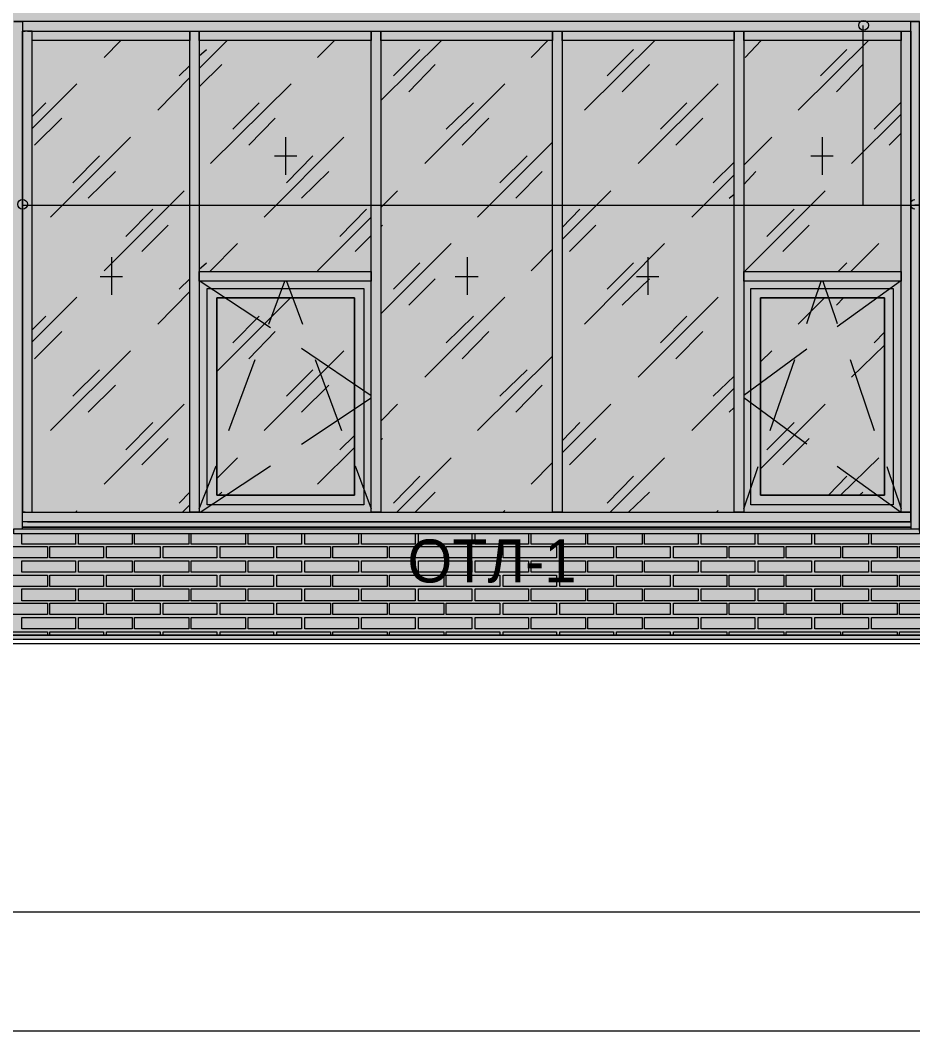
# Model space of a CAD drawing. Header units: millimetres. Extents: x -28928 to 100580, y -22867 to 36490.
# Drawn here: x 44019 to 48743, y 14249 to 19599 of the extents above; entities that cross this region are included whole.
import ezdxf

# ---------------------------------------------------------------- set-up
doc = ezdxf.new("R2010")
doc.units = ezdxf.units.MM
doc.layers.add('PDF _Геометрия', color=7, linetype='Continuous', true_color=0x8f8e8d)
doc.layers.add('PDF _Сплошная заливка', color=7, linetype='Continuous', true_color=0xffffff)
doc.layers.add('PDF _Текст', color=7, linetype='Continuous')

msp = doc.modelspace()

# ---------------------------------------------------------------- hatches: boundary and pattern name
at = {"layer": 'PDF _Сплошная заливка', "true_color": 0xdcd6cf, "transparency": 33554559}
msp.add_hatch(color=254, dxfattribs=at).paths.add_polyline_path([(19133.74774611586, 30089.12061882288), (19133.74774611586, 16343.3513880535), (52641.44005380855, 16343.3513880535), (52641.44005380855, 30089.12061882288)])

# ---------------------------------------------------------------- linework, layer by layer
at = {"layer": 'PDF _Геометрия', "color": 7, "lineweight": 9}
for points in [[(19133.74774611586, 16343.3513880535), (52641.44005380855, 16343.3513880535), (52641.44005380855, 30089.12061882288), (52641.44005380855, 16343.3513880535), (52662.5938999624, 16343.3513880535), (52662.5938999624, 30089.12061882288), (52662.5938999624, 16343.3513880535), (62173.36313073173, 16343.3513880535), (62173.36313073173, 19592.5821572843), (64271.8246691933, 19592.5821572843), (64271.8246691933, 16343.3513880535), (64868.36313073177, 16343.3513880535), (64868.36313073177, 19592.5821572843), (66268.74774611638, 19592.5821572843), (66268.74774611638, 16343.3513880535), (82239.90159227041, 16343.3513880535)], [(44057.20928457769, 16994.88984959197), (44941.44005380847, 16994.88984959197), (45901.82466919308, 16994.88984959197), (46862.20928457772, 16994.88984959197), (47822.59389996236, 16994.88984959197), (48706.82466919313, 16994.88984959197), (48732.20928457774, 16994.88984959197), (48681.4400538085, 16994.88984959197), (48681.4400538085, 18242.96677266891), (48681.4400538085, 19541.81292651507), (48732.20928457774, 19541.81292651507), (48732.20928457774, 18242.96677266891), (48732.20928457774, 19516.42831113045), (48732.20928457774, 19592.5821572843), (48778.74774611621, 19592.5821572843), (48778.74774611621, 19516.42831113045), (48778.74774611621, 18242.96677266891), (48778.74774611621, 16969.50523420736), (48778.74774611621, 16893.35138805351), (48778.74774611621, 19592.5821572843), (43985.2862076546, 19592.5821572843)], [(43985.2862076546, 19592.5821572843), (44031.82466919307, 19592.5821572843), (44031.82466919307, 19516.42831113045), (44031.82466919307, 18242.96677266891), (44031.82466919307, 16994.88984959197), (44082.5938999623, 16994.88984959197), (44082.5938999623, 18242.96677266891), (44082.5938999623, 19541.81292651507), (44031.82466919307, 19541.81292651507), (44044.51697688538, 19541.81292651507)], [(44057.20928457769, 19541.81292651507), (44941.44005380847, 19541.81292651507), (45901.82466919308, 19541.81292651507), (46862.20928457772, 19541.81292651507), (47822.59389996236, 19541.81292651507), (48706.82466919313, 19541.81292651507), (48732.20928457774, 19541.81292651507), (48732.20928457774, 19592.5821572843), (48706.82466919313, 19592.5821572843), (47822.59389996236, 19592.5821572843), (46862.20928457772, 19592.5821572843), (45901.82466919308, 19592.5821572843), (44941.44005380847, 19592.5821572843), (44057.20928457769, 19592.5821572843)], [(44031.82466919307, 16906.04369574582), (44031.82466919307, 16969.50523420736), (44031.82466919307, 18242.96677266891), (44031.82466919307, 19541.81292651507)], [(48478.36313073158, 19571.42831113046), (48478.36313073158, 18619.50523420737), (48901.44005380852, 18619.50523420737), (48753.3631307316, 18619.50523420737)], [(44463.36313073154, 19402.19754189968), (44552.20928457769, 19491.04369574584)], [(44966.8246691931, 19342.96677266893), (45114.90159227001, 19491.04369574584)], [(45592.97851534694, 19402.19754189968), (45681.8246691931, 19491.04369574584)], [(45927.20928457771, 19173.73600343814), (46248.74774611618, 19491.04369574584)], [(46722.59389996233, 19402.19754189968), (46811.44005380849, 19491.04369574584)], [(47006.05543842388, 19122.96677266891), (47378.36313073158, 19491.04369574584)], [(47856.4400538085, 19402.19754189968), (47941.05543842389, 19491.04369574584)], [(48135.67082303927, 19122.96677266891), (48507.97851534697, 19491.04369574584)], [(44966.8246691931, 19410.65908036123), (45004.90159227002, 19444.50523420739)], [(45994.90159227002, 19304.889849592), (46134.51697688541, 19444.50523420739)], [(47124.51697688542, 19304.889849592), (47264.13236150082, 19444.50523420739)], [(48254.13236150082, 19304.889849592), (48393.74774611621, 19444.50523420739)], [(44861.05543842385, 19304.889849592), (44916.05543842386, 19359.889849592)], [(44966.8246691931, 19245.65908036122), (45085.28620765463, 19364.12061882276)], [(46075.28620765463, 19220.27446497661), (46214.90159227002, 19364.12061882276)], [(47204.90159227003, 19220.27446497661), (47348.74774611618, 19364.12061882276)], [(48338.74774611619, 19220.27446497661), (48478.36313073158, 19364.12061882276)], [(44082.5938999623, 19025.65908036123), (44319.5169768854, 19262.58215728429)], [(44746.82466919308, 19122.96677266891), (44916.05543842386, 19296.42831113046)], [(45026.05543842385, 18839.50523420737), (45453.36313073155, 19262.58215728429)], [(46159.90159227003, 18839.50523420737), (46582.97851534696, 19262.58215728429)], [(47289.51697688542, 18839.50523420737), (47712.59389996235, 19262.58215728429)], [(44082.5938999623, 19089.12061882277), (44154.5169768854, 19161.04369574583)], [(45144.5169768854, 19021.42831113045), (45284.13236150079, 19161.04369574583)], [(46274.1323615008, 19021.42831113045), (46417.97851534694, 19161.04369574583)], [(47407.97851534696, 19021.42831113045), (47547.59389996235, 19161.04369574583)], [(48537.59389996236, 19021.42831113045), (48677.20928457774, 19161.04369574583)], [(48419.13236150083, 18839.50523420737), (48681.4400538085, 19101.81292651507)], [(44095.28620765462, 18936.81292651507), (44239.13236150076, 19080.65908036122)], [(45229.13236150077, 18936.81292651507), (45368.74774611616, 19080.65908036122)], [(46358.74774611618, 18936.81292651507), (46498.36313073155, 19080.65908036122)], [(47488.36313073157, 18936.81292651507), (47632.20928457774, 19080.65908036122)], [(48617.97851534697, 18936.81292651507), (48681.4400538085, 19000.27446497661)], [(44179.90159227001, 18556.04369574583), (44602.97851534693, 18979.12061882276)], [(45309.51697688541, 18556.04369574583), (45732.59389996232, 18979.12061882276)], [(45423.74774611618, 18979.12061882276), (45423.74774611618, 18780.2744649766)], [(46439.1323615008, 18556.04369574583), (46836.82466919311, 18953.73600343815)], [(47847.97851534697, 18831.04369574583), (47996.05543842388, 18979.12061882276)], [(48262.59389996235, 18979.12061882276), (48262.59389996235, 18780.2744649766)], [(44298.36313073154, 18737.96677266891), (44437.97851534693, 18881.81292651506)], [(45364.5169768854, 18881.81292651506), (45482.97851534693, 18881.81292651506)], [(45427.97851534694, 18737.96677266891), (45567.59389996232, 18881.81292651506)], [(46557.59389996233, 18737.96677266891), (46701.44005380849, 18881.81292651506)], [(47687.20928457774, 18737.96677266891), (47797.20928457774, 18847.96677266892)], [(48203.3631307316, 18881.81292651506), (48321.82466919313, 18881.81292651506)], [(44378.74774611615, 18657.58215728429), (44522.59389996232, 18797.19754189968)], [(45508.36313073155, 18657.58215728429), (45652.20928457771, 18797.19754189968)], [(46642.20928457772, 18657.58215728429), (46781.82466919311, 18797.19754189968)], [(47572.97851534696, 18556.04369574583), (47797.20928457774, 18780.2744649766)], [(47847.97851534697, 18729.50523420736), (47911.4400538085, 18797.19754189968)], [(44463.36313073154, 18272.58215728429), (44886.44005380846, 18695.65908036122)], [(45927.20928457771, 18606.81292651507), (46016.05543842386, 18695.65908036122)], [(46887.59389996233, 18437.58215728429), (47145.67082303925, 18695.65908036122)], [(47771.82466919313, 18657.58215728429), (47797.20928457774, 18678.73600343814)], [(47856.4400538085, 18272.58215728429), (48279.51697688544, 18695.65908036122)], [(44031.82466919307, 18619.50523420737), (48901.44005380852, 18619.50523420737)], [(44577.59389996232, 18454.50523420737), (44721.44005380846, 18598.35138805353)], [(45711.44005380847, 18454.50523420737), (45851.05543842386, 18598.35138805353)], [(46887.59389996233, 18501.04369574583), (46980.67082303925, 18598.35138805353)], [(47970.67082303927, 18454.50523420737), (48114.51697688544, 18598.35138805353)], [(44662.20928457771, 18374.12061882276), (44801.82466919308, 18513.73600343814)], [(45592.97851534694, 18272.58215728429), (45876.44005380847, 18556.04369574583)], [(45927.20928457771, 18509.50523420737), (45935.67082303925, 18513.73600343814)], [(46925.67082303927, 18374.12061882276), (47065.28620765464, 18513.73600343814)], [(48055.28620765466, 18374.12061882276), (48194.90159227005, 18513.73600343814)], [(45791.8246691931, 18374.12061882276), (45876.44005380847, 18458.73600343815)], [(45021.82466919308, 18268.35138805353), (45169.90159227002, 18416.42831113045)], [(45927.20928457771, 18044.12061882275), (46299.51697688541, 18416.42831113045)], [(47006.05543842388, 17989.12061882276), (47429.13236150082, 18416.42831113045)], [(48414.90159227003, 18268.35138805353), (48562.97851534697, 18416.42831113045)], [(46722.59389996233, 18272.58215728429), (46836.82466919311, 18386.81292651506)], [(44501.44005380846, 18344.50523420737), (44501.44005380846, 18145.65908036121)], [(44966.8246691931, 18281.04369574583), (45004.90159227002, 18314.88984959198)], [(45994.90159227002, 18175.2744649766), (46134.51697688541, 18314.88984959198)], [(46384.13236150079, 18344.50523420737), (46384.13236150079, 18145.65908036121)], [(47124.51697688542, 18175.2744649766), (47264.13236150082, 18314.88984959198)], [(47340.28620765466, 18344.50523420737), (47340.28620765466, 18145.65908036121)], [(48347.20928457774, 18268.35138805353), (48393.74774611621, 18314.88984959198)], [(44057.20928457769, 16944.12061882274), (44941.44005380847, 16944.12061882274), (45901.82466919308, 16944.12061882274), (46862.20928457772, 16944.12061882274), (47822.59389996236, 16944.12061882274), (48706.82466919313, 16944.12061882274), (48732.20928457774, 16944.12061882274), (48732.20928457774, 16994.88984959197), (48732.20928457774, 18242.96677266891), (48732.20928457774, 16969.50523420736), (48732.20928457774, 16906.04369574582)], [(44442.20928457769, 18242.96677266891), (44560.67082303924, 18242.96677266891)], [(46320.67082303925, 18242.96677266891), (46443.36313073157, 18242.96677266891)], [(47281.05543842388, 18242.96677266891), (47399.51697688541, 18242.96677266891)], [(44861.05543842385, 18175.2744649766), (44916.05543842386, 18230.27446497661)], [(44971.05543842385, 18217.58215728429), (45343.36313073155, 17972.19754189968)], [(45334.90159227002, 17989.12061882276), (45419.5169768854, 18217.58215728429)], [(45427.97851534694, 18217.58215728429), (45512.59389996233, 17989.12061882276)], [(46075.28620765463, 18090.65908036122), (46214.90159227002, 18230.27446497661)], [(47204.90159227003, 18090.65908036122), (47348.74774611618, 18230.27446497661)], [(48182.20928457774, 17993.35138805351), (48258.36313073158, 18217.58215728429)], [(48266.82466919313, 18217.58215728429), (48342.97851534697, 17993.35138805351)], [(48677.20928457774, 18217.58215728429), (48342.97851534697, 17976.42831113044)], [(44746.82466919308, 17989.12061882276), (44916.05543842386, 18162.58215728429)], [(44082.5938999623, 17896.04369574583), (44319.5169768854, 18132.9667726689)], [(45059.90159227001, 17739.50523420736), (45449.13236150079, 18128.73600343814)], [(46159.90159227003, 17709.88984959198), (46582.97851534696, 18132.9667726689)], [(47289.51697688542, 17709.88984959198), (47712.59389996235, 18132.9667726689)], [(48135.67082303927, 17989.12061882276), (48275.28620765466, 18128.73600343814)], [(48338.74774611619, 18090.65908036122), (48376.82466919311, 18128.73600343814)], [(44082.5938999623, 17959.50523420736), (44154.5169768854, 18031.42831113044)], [(45144.5169768854, 17891.81292651505), (45284.13236150079, 18031.42831113044)], [(46274.1323615008, 17891.81292651505), (46417.97851534694, 18031.42831113044)], [(47407.97851534696, 17891.81292651505), (47547.59389996235, 18031.42831113044)], [(44095.28620765462, 17807.19754189967), (44239.13236150076, 17951.04369574583)], [(45229.13236150077, 17807.19754189967), (45368.74774611616, 17951.04369574583)], [(46358.74774611618, 17807.19754189967), (46498.36313073155, 17951.04369574583)], [(47488.36313073157, 17807.19754189967), (47632.20928457774, 17951.04369574583)], [(48537.59389996236, 17891.81292651505), (48592.59389996235, 17946.81292651506)], [(48419.13236150083, 17709.88984959198), (48592.59389996235, 17879.12061882275)], [(44179.90159227001, 17426.42831113044), (44602.97851534693, 17849.50523420736)], [(45309.51697688541, 17426.42831113044), (45732.59389996232, 17849.50523420736)], [(45508.36313073155, 17862.19754189968), (45876.44005380847, 17612.58215728428)], [(46439.1323615008, 17426.42831113044), (46836.82466919311, 17819.88984959198)], [(48182.20928457774, 17857.9667726689), (47847.97851534697, 17612.58215728428)], [(47936.82466919313, 17790.27446497659), (47996.05543842388, 17849.50523420736)], [(45123.36313073155, 17426.42831113044), (45262.97851534694, 17802.9667726689)], [(45580.28620765463, 17802.9667726689), (45719.90159227002, 17426.42831113044)], [(47987.59389996236, 17426.42831113044), (48118.74774611621, 17802.9667726689)], [(48410.67082303928, 17802.9667726689), (48537.59389996236, 17426.42831113044)], [(44298.36313073154, 17608.35138805352), (44437.97851534693, 17747.9667726689)], [(45427.97851534694, 17608.35138805352), (45567.59389996232, 17747.9667726689)], [(46557.59389996233, 17608.35138805352), (46701.44005380849, 17747.9667726689)], [(47687.20928457774, 17608.35138805352), (47797.20928457774, 17714.12061882275)], [(44378.74774611615, 17523.73600343813), (44522.59389996232, 17667.58215728429)], [(45508.36313073155, 17523.73600343813), (45652.20928457771, 17667.58215728429)], [(46642.20928457772, 17523.73600343813), (46781.82466919311, 17667.58215728429)], [(47572.97851534696, 17426.42831113044), (47797.20928457774, 17650.65908036121)], [(44463.36313073154, 17142.96677266889), (44886.44005380846, 17566.04369574583)], [(45508.36313073155, 17354.50523420736), (45876.44005380847, 17599.88984959197)], [(45927.20928457771, 17477.19754189967), (46016.05543842386, 17566.04369574583)], [(46887.59389996233, 17307.9667726689), (47145.67082303925, 17566.04369574583)], [(47771.82466919313, 17523.73600343813), (47797.20928457774, 17549.12061882274)], [(48182.20928457774, 17354.50523420736), (47847.97851534697, 17599.88984959197)], [(47936.82466919313, 17223.35138805351), (48279.51697688544, 17566.04369574583)], [(44577.59389996232, 17324.88984959197), (44721.44005380846, 17468.73600343813)], [(46887.59389996233, 17371.42831113044), (46980.67082303925, 17468.73600343813)], [(47970.67082303927, 17324.88984959197), (48114.51697688544, 17468.73600343813)], [(45711.44005380847, 17324.88984959197), (45787.59389996232, 17401.04369574582)], [(44662.20928457771, 17244.50523420736), (44801.82466919308, 17384.12061882274)], [(45592.97851534694, 17142.96677266889), (45787.59389996232, 17337.58215728428)], [(45927.20928457771, 17375.65908036121), (45935.67082303925, 17384.12061882274)], [(46925.67082303927, 17244.50523420736), (47065.28620765464, 17384.12061882274)], [(48055.28620765466, 17244.50523420736), (48194.90159227005, 17384.12061882274)], [(45059.90159227001, 17172.58215728428), (45169.90159227002, 17282.58215728428)], [(46011.8246691931, 16994.88984959197), (46299.51697688541, 17282.58215728428)], [(47141.44005380849, 16994.88984959197), (47429.13236150082, 17282.58215728428)], [(48359.90159227005, 17083.73600343812), (48562.97851534697, 17282.58215728428)], [(44966.8246691931, 17011.81292651505), (45055.67082303924, 17240.27446497659)], [(44971.05543842385, 16994.88984959197), (45343.36313073155, 17240.27446497659)], [(45791.8246691931, 17240.27446497659), (45876.44005380847, 17011.81292651505)], [(46722.59389996233, 17142.96677266889), (46836.82466919311, 17257.19754189966)], [(47847.97851534697, 17011.81292651505), (47924.13236150082, 17236.04369574582)], [(48677.20928457774, 16994.88984959197), (48342.97851534697, 17236.04369574582)], [(48605.28620765466, 17236.04369574582), (48681.4400538085, 17011.81292651505)], [(45994.90159227002, 17041.42831113043), (46134.51697688541, 17185.27446497658)], [(47124.51697688542, 17041.42831113043), (47264.13236150082, 17185.27446497658)], [(48296.4400538085, 17083.73600343812), (48393.74774611621, 17185.27446497658)], [(44861.05543842385, 17041.42831113043), (44916.05543842386, 17100.65908036121)], [(45068.36313073155, 17083.73600343812), (45085.28620765463, 17100.65908036121)], [(46109.1323615008, 16994.88984959197), (46214.90159227002, 17100.65908036121)], [(47238.74774611619, 16994.88984959197), (47348.74774611618, 17100.65908036121)], [(48461.4400538085, 17083.73600343812), (48478.36313073158, 17100.65908036121)], [(44877.97851534694, 16994.88984959197), (44916.05543842386, 17032.9667726689)], [(44044.51697688538, 16994.88984959197), (44031.82466919307, 16994.88984959197)], [(44315.28620765462, 16994.88984959197), (44319.5169768854, 17003.35138805351)], [(46574.51697688541, 16994.88984959197), (46582.97851534696, 17003.35138805351)], [(47704.1323615008, 16994.88984959197), (47712.59389996235, 17003.35138805351)], [(48732.20928457774, 16944.12061882274), (44031.82466919307, 16944.12061882274)], [(48732.20928457774, 16914.50523420735), (44031.82466919307, 16914.50523420735), (48732.20928457774, 16914.50523420735)], [(48732.20928457774, 16914.50523420735), (44031.82466919307, 16914.50523420735)], [(82117.20928457812, 14536.81292651502), (82117.20928457812, 16296.81292651504), (63269.13236150099, 16296.81292651504), (-22471.63686926922, 16296.81292651504)], [(19467.97851534664, 14947.19754189963), (19400.28620765432, 14879.50523420734), (52379.13236150087, 14879.50523420734), (52307.20928457778, 14807.58215728425)], [(-21642.40610003844, 14249.1206188227), (82028.36313073197, 14249.1206188227)]]:
    msp.add_lwpolyline(points, dxfattribs=at)
for points in [[(44916.05543842386, 19491.04369574584), (44082.5938999623, 19491.04369574584), (44082.5938999623, 19541.81292651507), (44916.05543842386, 19541.81292651507)], [(44916.05543842386, 18242.96677266891), (44916.05543842386, 19541.81292651507), (44966.8246691931, 19541.81292651507), (44966.8246691931, 18242.96677266891), (44966.8246691931, 16994.88984959197), (44916.05543842386, 16994.88984959197)], [(45876.44005380847, 19491.04369574584), (44966.8246691931, 19491.04369574584), (44966.8246691931, 19541.81292651507), (45876.44005380847, 19541.81292651507)], [(45876.44005380847, 18242.96677266891), (45876.44005380847, 19541.81292651507), (45927.20928457771, 19541.81292651507), (45927.20928457771, 18242.96677266891), (45927.20928457771, 16994.88984959197), (45876.44005380847, 16994.88984959197)], [(46836.82466919311, 19491.04369574584), (45927.20928457771, 19491.04369574584), (45927.20928457771, 19541.81292651507), (46836.82466919311, 19541.81292651507)], [(46836.82466919311, 18242.96677266891), (46836.82466919311, 19541.81292651507), (46887.59389996233, 19541.81292651507), (46887.59389996233, 18242.96677266891), (46887.59389996233, 16994.88984959197), (46836.82466919311, 16994.88984959197)], [(47797.20928457774, 19491.04369574584), (46887.59389996233, 19491.04369574584), (46887.59389996233, 19541.81292651507), (47797.20928457774, 19541.81292651507)], [(47797.20928457774, 18242.96677266891), (47797.20928457774, 19541.81292651507), (47847.97851534697, 19541.81292651507), (47847.97851534697, 18242.96677266891), (47847.97851534697, 16994.88984959197), (47797.20928457774, 16994.88984959197)], [(48681.4400538085, 19491.04369574584), (47847.97851534697, 19491.04369574584), (47847.97851534697, 19541.81292651507), (48681.4400538085, 19541.81292651507)], [(45876.44005380847, 18217.58215728429), (44966.8246691931, 18217.58215728429), (44966.8246691931, 18268.35138805353), (45876.44005380847, 18268.35138805353)], [(48681.4400538085, 18217.58215728429), (47847.97851534697, 18217.58215728429), (47847.97851534697, 18268.35138805353), (48681.4400538085, 18268.35138805353)], [(45009.13236150077, 18179.50523420737), (45838.36313073155, 18179.50523420737), (45838.36313073155, 17032.9667726689), (45009.13236150077, 17032.9667726689)], [(45838.36313073155, 18179.50523420737), (45838.36313073155, 17032.9667726689), (45009.13236150077, 17032.9667726689), (45009.13236150077, 18179.50523420737)], [(47886.05543842389, 18179.50523420737), (48639.13236150082, 18179.50523420737), (48639.13236150082, 17032.9667726689), (47886.05543842389, 17032.9667726689)], [(48639.13236150082, 18179.50523420737), (48639.13236150082, 17032.9667726689), (47886.05543842389, 17032.9667726689), (47886.05543842389, 18179.50523420737)], [(45787.59389996232, 18128.73600343814), (45059.90159227001, 18128.73600343814), (45059.90159227001, 17083.73600343812), (45787.59389996232, 17083.73600343812)], [(45059.90159227001, 17083.73600343812), (45059.90159227001, 18128.73600343814), (45787.59389996232, 18128.73600343814), (45787.59389996232, 17083.73600343812)], [(48592.59389996235, 18128.73600343814), (47936.82466919313, 18128.73600343814), (47936.82466919313, 17083.73600343812), (48592.59389996235, 17083.73600343812)], [(47936.82466919313, 17083.73600343812), (47936.82466919313, 18128.73600343814), (48592.59389996235, 18128.73600343814), (48592.59389996235, 17083.73600343812)], [(48778.74774611621, 16880.6590803612), (43985.2862076546, 16880.6590803612), (43985.2862076546, 16906.04369574582), (48778.74774611621, 16906.04369574582)], [(62173.36313073173, 16322.19754189966), (62173.36313073173, 16343.3513880535), (-17276.25225388454, 16343.3513880535), (19112.59389996202, 16343.3513880535), (-17276.25225388454, 16343.3513880535), (-17276.25225388454, 16322.19754189966)], [(19133.74774611586, 16343.3513880535), (52641.44005380855, 16343.3513880535)]]:
    msp.add_lwpolyline(points, close=True, dxfattribs=at)
at = {"layer": 'PDF _Геометрия', "lineweight": 9}
for points in [[(44311.05543842385, 16880.6590803612), (44311.05543842385, 16825.65908036119), (44027.59389996232, 16825.65908036119), (44027.59389996232, 16880.6590803612)], [(44611.44005380847, 16880.6590803612), (44611.44005380847, 16825.65908036119), (44327.97851534691, 16825.65908036119), (44327.97851534691, 16880.6590803612)], [(44911.82466919308, 16880.6590803612), (44911.82466919308, 16825.65908036119), (44624.13236150079, 16825.65908036119), (44624.13236150079, 16880.6590803612)], [(45212.20928457771, 16880.6590803612), (45212.20928457771, 16825.65908036119), (44924.51697688538, 16825.65908036119), (44924.51697688538, 16880.6590803612)], [(45508.36313073155, 16880.6590803612), (45508.36313073155, 16825.65908036119), (45224.90159227001, 16825.65908036119), (45224.90159227001, 16880.6590803612)], [(45808.74774611618, 16880.6590803612), (45808.74774611618, 16825.65908036119), (45525.28620765463, 16825.65908036119), (45525.28620765463, 16880.6590803612)], [(46109.1323615008, 16880.6590803612), (46109.1323615008, 16825.65908036119), (45825.67082303924, 16825.65908036119), (45825.67082303924, 16880.6590803612)], [(46409.51697688541, 16880.6590803612), (46409.51697688541, 16825.65908036119), (46126.05543842386, 16825.65908036119), (46126.05543842386, 16880.6590803612)], [(46709.90159227003, 16880.6590803612), (46709.90159227003, 16825.65908036119), (46426.44005380849, 16825.65908036119), (46426.44005380849, 16880.6590803612)], [(47010.28620765466, 16880.6590803612), (47010.28620765466, 16825.65908036119), (46722.59389996233, 16825.65908036119), (46722.59389996233, 16880.6590803612)], [(47310.67082303925, 16880.6590803612), (47310.67082303925, 16825.65908036119), (47022.97851534696, 16825.65908036119), (47022.97851534696, 16880.6590803612)], [(47606.82466919313, 16880.6590803612), (47606.82466919313, 16825.65908036119), (47323.36313073157, 16825.65908036119), (47323.36313073157, 16880.6590803612)], [(47907.20928457772, 16880.6590803612), (47907.20928457772, 16825.65908036119), (47623.74774611619, 16825.65908036119), (47623.74774611619, 16880.6590803612)], [(48207.59389996235, 16880.6590803612), (48207.59389996235, 16825.65908036119), (47924.13236150082, 16825.65908036119), (47924.13236150082, 16880.6590803612)], [(48507.97851534697, 16880.6590803612), (48507.97851534697, 16825.65908036119), (48224.51697688542, 16825.65908036119), (48224.51697688542, 16880.6590803612)], [(48778.74774611621, 16884.88984959197), (48808.36313073158, 16884.88984959197), (48808.36313073158, 16825.65908036119), (48524.90159227005, 16825.65908036119), (48524.90159227005, 16880.6590803612)], [(43875.28620765462, 16343.3513880535), (43875.28620765462, 16360.27446497658), (44019.13236150077, 16360.27446497658), (44162.97851534691, 16360.27446497658), (44162.97851534691, 16343.3513880535)], [(44175.67082303923, 16343.3513880535), (44175.67082303923, 16360.27446497658), (44319.5169768854, 16360.27446497658), (44459.13236150077, 16360.27446497658), (44459.13236150077, 16343.3513880535)], [(44476.05543842385, 16343.3513880535), (44476.05543842385, 16360.27446497658), (44619.90159226999, 16360.27446497658), (44759.51697688538, 16360.27446497658), (44759.51697688538, 16343.3513880535)], [(44776.44005380847, 16343.3513880535), (44776.44005380847, 16360.27446497658), (44916.05543842386, 16360.27446497658), (45059.90159227001, 16360.27446497658), (45059.90159227001, 16343.3513880535)], [(45076.82466919308, 16343.3513880535), (45076.82466919308, 16360.27446497658), (45216.44005380847, 16360.27446497658), (45360.28620765463, 16360.27446497658), (45360.28620765463, 16343.3513880535)], [(45377.20928457771, 16343.3513880535), (45377.20928457771, 16360.27446497658), (45516.8246691931, 16360.27446497658), (45660.67082303924, 16360.27446497658), (45660.67082303924, 16343.3513880535)], [(45673.36313073155, 16343.3513880535), (45673.36313073155, 16360.27446497658), (45817.20928457772, 16360.27446497658), (45961.05543842386, 16360.27446497658), (45961.05543842386, 16343.3513880535)], [(45973.74774611618, 16343.3513880535), (45973.74774611618, 16360.27446497658), (46117.59389996232, 16360.27446497658), (46261.44005380849, 16360.27446497658), (46261.44005380849, 16343.3513880535)], [(46274.1323615008, 16343.3513880535), (46274.1323615008, 16360.27446497658), (46417.97851534694, 16360.27446497658), (46557.59389996233, 16360.27446497658), (46557.59389996233, 16343.3513880535)], [(46574.51697688541, 16343.3513880535), (46574.51697688541, 16360.27446497658), (46718.36313073157, 16360.27446497658), (46857.97851534696, 16360.27446497658), (46857.97851534696, 16343.3513880535)], [(46874.90159227003, 16343.3513880535), (46874.90159227003, 16360.27446497658), (47018.74774611618, 16360.27446497658), (47158.36313073157, 16360.27446497658), (47158.36313073157, 16343.3513880535)], [(47175.28620765466, 16343.3513880535), (47175.28620765466, 16360.27446497658), (47314.90159227003, 16360.27446497658), (47458.74774611619, 16360.27446497658), (47458.74774611619, 16343.3513880535)], [(47475.67082303927, 16343.3513880535), (47475.67082303927, 16360.27446497658), (47615.28620765464, 16360.27446497658), (47759.13236150082, 16360.27446497658), (47759.13236150082, 16343.3513880535)], [(47771.82466919313, 16343.3513880535), (47771.82466919313, 16360.27446497658), (47915.67082303927, 16360.27446497658), (48059.51697688542, 16360.27446497658), (48059.51697688542, 16343.3513880535)], [(48072.20928457774, 16343.3513880535), (48072.20928457774, 16360.27446497658), (48216.05543842389, 16360.27446497658), (48359.90159227005, 16360.27446497658), (48359.90159227005, 16343.3513880535)], [(48372.59389996236, 16343.3513880535), (48372.59389996236, 16360.27446497658), (48516.4400538085, 16360.27446497658), (48660.28620765467, 16360.27446497658), (48660.28620765467, 16343.3513880535)], [(48672.97851534699, 16343.3513880535), (48672.97851534699, 16360.27446497658), (48816.82466919313, 16360.27446497658), (48956.44005380852, 16360.27446497658), (48956.44005380852, 16343.3513880535)]]:
    msp.add_lwpolyline(points, dxfattribs=at)
for points in [[(44162.97851534691, 16753.73600343812), (44019.13236150077, 16753.73600343812), (43875.28620765462, 16753.73600343812), (43875.28620765462, 16812.96677266889), (44019.13236150077, 16812.96677266889), (44162.97851534691, 16812.96677266889)], [(44459.13236150077, 16753.73600343812), (44319.5169768854, 16753.73600343812), (44175.67082303923, 16753.73600343812), (44175.67082303923, 16812.96677266889), (44319.5169768854, 16812.96677266889), (44459.13236150077, 16812.96677266889)], [(44759.51697688538, 16753.73600343812), (44619.90159226999, 16753.73600343812), (44476.05543842385, 16753.73600343812), (44476.05543842385, 16812.96677266889), (44619.90159226999, 16812.96677266889), (44759.51697688538, 16812.96677266889)], [(45059.90159227001, 16753.73600343812), (44916.05543842386, 16753.73600343812), (44776.44005380847, 16753.73600343812), (44776.44005380847, 16812.96677266889), (44916.05543842386, 16812.96677266889), (45059.90159227001, 16812.96677266889)], [(45360.28620765463, 16753.73600343812), (45216.44005380847, 16753.73600343812), (45076.82466919308, 16753.73600343812), (45076.82466919308, 16812.96677266889), (45216.44005380847, 16812.96677266889), (45360.28620765463, 16812.96677266889)], [(45660.67082303924, 16753.73600343812), (45516.8246691931, 16753.73600343812), (45377.20928457771, 16753.73600343812), (45377.20928457771, 16812.96677266889), (45516.8246691931, 16812.96677266889), (45660.67082303924, 16812.96677266889)], [(45961.05543842386, 16753.73600343812), (45817.20928457772, 16753.73600343812), (45673.36313073155, 16753.73600343812), (45673.36313073155, 16812.96677266889), (45817.20928457772, 16812.96677266889), (45961.05543842386, 16812.96677266889)], [(46261.44005380849, 16753.73600343812), (46117.59389996232, 16753.73600343812), (45973.74774611618, 16753.73600343812), (45973.74774611618, 16812.96677266889), (46117.59389996232, 16812.96677266889), (46261.44005380849, 16812.96677266889)], [(46557.59389996233, 16753.73600343812), (46417.97851534694, 16753.73600343812), (46274.1323615008, 16753.73600343812), (46274.1323615008, 16812.96677266889), (46417.97851534694, 16812.96677266889), (46557.59389996233, 16812.96677266889)], [(46857.97851534696, 16753.73600343812), (46718.36313073157, 16753.73600343812), (46574.51697688541, 16753.73600343812), (46574.51697688541, 16812.96677266889), (46718.36313073157, 16812.96677266889), (46857.97851534696, 16812.96677266889)], [(47158.36313073157, 16753.73600343812), (47018.74774611618, 16753.73600343812), (46874.90159227003, 16753.73600343812), (46874.90159227003, 16812.96677266889), (47018.74774611618, 16812.96677266889), (47158.36313073157, 16812.96677266889)], [(47458.74774611619, 16753.73600343812), (47314.90159227003, 16753.73600343812), (47175.28620765466, 16753.73600343812), (47175.28620765466, 16812.96677266889), (47314.90159227003, 16812.96677266889), (47458.74774611619, 16812.96677266889)], [(47759.13236150082, 16753.73600343812), (47615.28620765464, 16753.73600343812), (47475.67082303927, 16753.73600343812), (47475.67082303927, 16812.96677266889), (47615.28620765464, 16812.96677266889), (47759.13236150082, 16812.96677266889)], [(48059.51697688542, 16753.73600343812), (47915.67082303927, 16753.73600343812), (47771.82466919313, 16753.73600343812), (47771.82466919313, 16812.96677266889), (47915.67082303927, 16812.96677266889), (48059.51697688542, 16812.96677266889)], [(48359.90159227005, 16753.73600343812), (48216.05543842389, 16753.73600343812), (48072.20928457774, 16753.73600343812), (48072.20928457774, 16812.96677266889), (48216.05543842389, 16812.96677266889), (48359.90159227005, 16812.96677266889)], [(48660.28620765467, 16753.73600343812), (48516.4400538085, 16753.73600343812), (48372.59389996236, 16753.73600343812), (48372.59389996236, 16812.96677266889), (48516.4400538085, 16812.96677266889), (48660.28620765467, 16812.96677266889)], [(48956.44005380852, 16753.73600343812), (48816.82466919313, 16753.73600343812), (48672.97851534699, 16753.73600343812), (48672.97851534699, 16812.96677266889), (48816.82466919313, 16812.96677266889), (48956.44005380852, 16812.96677266889)], [(44311.05543842385, 16736.81292651504), (44311.05543842385, 16677.58215728427), (44027.59389996232, 16677.58215728427), (44027.59389996232, 16736.81292651504)], [(44611.44005380847, 16736.81292651504), (44611.44005380847, 16677.58215728427), (44327.97851534691, 16677.58215728427), (44327.97851534691, 16736.81292651504)], [(44911.82466919308, 16736.81292651504), (44911.82466919308, 16677.58215728427), (44624.13236150079, 16677.58215728427), (44624.13236150079, 16736.81292651504)], [(45212.20928457771, 16736.81292651504), (45212.20928457771, 16677.58215728427), (44924.51697688538, 16677.58215728427), (44924.51697688538, 16736.81292651504)], [(45508.36313073155, 16736.81292651504), (45508.36313073155, 16677.58215728427), (45224.90159227001, 16677.58215728427), (45224.90159227001, 16736.81292651504)], [(45808.74774611618, 16736.81292651504), (45808.74774611618, 16677.58215728427), (45525.28620765463, 16677.58215728427), (45525.28620765463, 16736.81292651504)], [(46109.1323615008, 16736.81292651504), (46109.1323615008, 16677.58215728427), (45825.67082303924, 16677.58215728427), (45825.67082303924, 16736.81292651504)], [(46409.51697688541, 16736.81292651504), (46409.51697688541, 16677.58215728427), (46126.05543842386, 16677.58215728427), (46126.05543842386, 16736.81292651504)], [(46709.90159227003, 16736.81292651504), (46709.90159227003, 16677.58215728427), (46426.44005380849, 16677.58215728427), (46426.44005380849, 16736.81292651504)], [(47010.28620765466, 16736.81292651504), (47010.28620765466, 16677.58215728427), (46722.59389996233, 16677.58215728427), (46722.59389996233, 16736.81292651504)], [(47310.67082303925, 16736.81292651504), (47310.67082303925, 16677.58215728427), (47022.97851534696, 16677.58215728427), (47022.97851534696, 16736.81292651504)], [(47606.82466919313, 16736.81292651504), (47606.82466919313, 16677.58215728427), (47323.36313073157, 16677.58215728427), (47323.36313073157, 16736.81292651504)], [(47907.20928457772, 16736.81292651504), (47907.20928457772, 16677.58215728427), (47623.74774611619, 16677.58215728427), (47623.74774611619, 16736.81292651504)], [(48207.59389996235, 16736.81292651504), (48207.59389996235, 16677.58215728427), (47924.13236150082, 16677.58215728427), (47924.13236150082, 16736.81292651504)], [(48507.97851534697, 16736.81292651504), (48507.97851534697, 16677.58215728427), (48224.51697688542, 16677.58215728427), (48224.51697688542, 16736.81292651504)], [(48808.36313073158, 16736.81292651504), (48808.36313073158, 16677.58215728427), (48524.90159227005, 16677.58215728427), (48524.90159227005, 16736.81292651504)], [(44162.97851534691, 16601.42831113043), (44019.13236150077, 16601.42831113043), (43875.28620765462, 16601.42831113043), (43875.28620765462, 16660.65908036119), (44019.13236150077, 16660.65908036119), (44162.97851534691, 16660.65908036119)], [(44459.13236150077, 16601.42831113043), (44319.5169768854, 16601.42831113043), (44175.67082303923, 16601.42831113043), (44175.67082303923, 16660.65908036119), (44319.5169768854, 16660.65908036119), (44459.13236150077, 16660.65908036119)], [(44759.51697688538, 16601.42831113043), (44619.90159226999, 16601.42831113043), (44476.05543842385, 16601.42831113043), (44476.05543842385, 16660.65908036119), (44619.90159226999, 16660.65908036119), (44759.51697688538, 16660.65908036119)], [(45059.90159227001, 16601.42831113043), (44916.05543842386, 16601.42831113043), (44776.44005380847, 16601.42831113043), (44776.44005380847, 16660.65908036119), (44916.05543842386, 16660.65908036119), (45059.90159227001, 16660.65908036119)], [(45360.28620765463, 16601.42831113043), (45216.44005380847, 16601.42831113043), (45076.82466919308, 16601.42831113043), (45076.82466919308, 16660.65908036119), (45216.44005380847, 16660.65908036119), (45360.28620765463, 16660.65908036119)], [(45660.67082303924, 16601.42831113043), (45516.8246691931, 16601.42831113043), (45377.20928457771, 16601.42831113043), (45377.20928457771, 16660.65908036119), (45516.8246691931, 16660.65908036119), (45660.67082303924, 16660.65908036119)], [(45961.05543842386, 16601.42831113043), (45817.20928457772, 16601.42831113043), (45673.36313073155, 16601.42831113043), (45673.36313073155, 16660.65908036119), (45817.20928457772, 16660.65908036119), (45961.05543842386, 16660.65908036119)], [(46261.44005380849, 16601.42831113043), (46117.59389996232, 16601.42831113043), (45973.74774611618, 16601.42831113043), (45973.74774611618, 16660.65908036119), (46117.59389996232, 16660.65908036119), (46261.44005380849, 16660.65908036119)], [(46557.59389996233, 16601.42831113043), (46417.97851534694, 16601.42831113043), (46274.1323615008, 16601.42831113043), (46274.1323615008, 16660.65908036119), (46417.97851534694, 16660.65908036119), (46557.59389996233, 16660.65908036119)], [(46857.97851534696, 16601.42831113043), (46718.36313073157, 16601.42831113043), (46574.51697688541, 16601.42831113043), (46574.51697688541, 16660.65908036119), (46718.36313073157, 16660.65908036119), (46857.97851534696, 16660.65908036119)], [(47158.36313073157, 16601.42831113043), (47018.74774611618, 16601.42831113043), (46874.90159227003, 16601.42831113043), (46874.90159227003, 16660.65908036119), (47018.74774611618, 16660.65908036119), (47158.36313073157, 16660.65908036119)], [(47458.74774611619, 16601.42831113043), (47314.90159227003, 16601.42831113043), (47175.28620765466, 16601.42831113043), (47175.28620765466, 16660.65908036119), (47314.90159227003, 16660.65908036119), (47458.74774611619, 16660.65908036119)], [(47759.13236150082, 16601.42831113043), (47615.28620765464, 16601.42831113043), (47475.67082303927, 16601.42831113043), (47475.67082303927, 16660.65908036119), (47615.28620765464, 16660.65908036119), (47759.13236150082, 16660.65908036119)], [(48059.51697688542, 16601.42831113043), (47915.67082303927, 16601.42831113043), (47771.82466919313, 16601.42831113043), (47771.82466919313, 16660.65908036119), (47915.67082303927, 16660.65908036119), (48059.51697688542, 16660.65908036119)], [(48359.90159227005, 16601.42831113043), (48216.05543842389, 16601.42831113043), (48072.20928457774, 16601.42831113043), (48072.20928457774, 16660.65908036119), (48216.05543842389, 16660.65908036119), (48359.90159227005, 16660.65908036119)], [(48660.28620765467, 16601.42831113043), (48516.4400538085, 16601.42831113043), (48372.59389996236, 16601.42831113043), (48372.59389996236, 16660.65908036119), (48516.4400538085, 16660.65908036119), (48660.28620765467, 16660.65908036119)], [(48956.44005380852, 16601.42831113043), (48816.82466919313, 16601.42831113043), (48672.97851534699, 16601.42831113043), (48672.97851534699, 16660.65908036119), (48816.82466919313, 16660.65908036119), (48956.44005380852, 16660.65908036119)], [(44311.05543842385, 16588.73600343812), (44311.05543842385, 16525.27446497658), (44027.59389996232, 16525.27446497658), (44027.59389996232, 16588.73600343812)], [(44611.44005380847, 16588.73600343812), (44611.44005380847, 16525.27446497658), (44327.97851534691, 16525.27446497658), (44327.97851534691, 16588.73600343812)], [(44911.82466919308, 16588.73600343812), (44911.82466919308, 16525.27446497658), (44624.13236150079, 16525.27446497658), (44624.13236150079, 16588.73600343812)], [(45212.20928457771, 16588.73600343812), (45212.20928457771, 16525.27446497658), (44924.51697688538, 16525.27446497658), (44924.51697688538, 16588.73600343812)], [(45508.36313073155, 16588.73600343812), (45508.36313073155, 16525.27446497658), (45224.90159227001, 16525.27446497658), (45224.90159227001, 16588.73600343812)], [(45808.74774611618, 16588.73600343812), (45808.74774611618, 16525.27446497658), (45525.28620765463, 16525.27446497658), (45525.28620765463, 16588.73600343812)], [(46109.1323615008, 16588.73600343812), (46109.1323615008, 16525.27446497658), (45825.67082303924, 16525.27446497658), (45825.67082303924, 16588.73600343812)], [(46409.51697688541, 16588.73600343812), (46409.51697688541, 16525.27446497658), (46126.05543842386, 16525.27446497658), (46126.05543842386, 16588.73600343812)], [(46709.90159227003, 16588.73600343812), (46709.90159227003, 16525.27446497658), (46426.44005380849, 16525.27446497658), (46426.44005380849, 16588.73600343812)], [(47010.28620765466, 16588.73600343812), (47010.28620765466, 16525.27446497658), (46722.59389996233, 16525.27446497658), (46722.59389996233, 16588.73600343812)], [(47310.67082303925, 16588.73600343812), (47310.67082303925, 16525.27446497658), (47022.97851534696, 16525.27446497658), (47022.97851534696, 16588.73600343812)], [(47606.82466919313, 16588.73600343812), (47606.82466919313, 16525.27446497658), (47323.36313073157, 16525.27446497658), (47323.36313073157, 16588.73600343812)], [(47907.20928457772, 16588.73600343812), (47907.20928457772, 16525.27446497658), (47623.74774611619, 16525.27446497658), (47623.74774611619, 16588.73600343812)], [(48207.59389996235, 16588.73600343812), (48207.59389996235, 16525.27446497658), (47924.13236150082, 16525.27446497658), (47924.13236150082, 16588.73600343812)], [(48507.97851534697, 16588.73600343812), (48507.97851534697, 16525.27446497658), (48224.51697688542, 16525.27446497658), (48224.51697688542, 16588.73600343812)], [(48808.36313073158, 16588.73600343812), (48808.36313073158, 16525.27446497658), (48524.90159227005, 16525.27446497658), (48524.90159227005, 16588.73600343812)], [(44162.97851534691, 16453.35138805351), (44019.13236150077, 16453.35138805351), (43875.28620765462, 16453.35138805351), (43875.28620765462, 16512.58215728427), (44019.13236150077, 16512.58215728427), (44162.97851534691, 16512.58215728427)], [(44459.13236150077, 16453.35138805351), (44319.5169768854, 16453.35138805351), (44175.67082303923, 16453.35138805351), (44175.67082303923, 16512.58215728427), (44319.5169768854, 16512.58215728427), (44459.13236150077, 16512.58215728427)], [(44759.51697688538, 16453.35138805351), (44619.90159226999, 16453.35138805351), (44476.05543842385, 16453.35138805351), (44476.05543842385, 16512.58215728427), (44619.90159226999, 16512.58215728427), (44759.51697688538, 16512.58215728427)], [(45059.90159227001, 16453.35138805351), (44916.05543842386, 16453.35138805351), (44776.44005380847, 16453.35138805351), (44776.44005380847, 16512.58215728427), (44916.05543842386, 16512.58215728427), (45059.90159227001, 16512.58215728427)], [(45360.28620765463, 16453.35138805351), (45216.44005380847, 16453.35138805351), (45076.82466919308, 16453.35138805351), (45076.82466919308, 16512.58215728427), (45216.44005380847, 16512.58215728427), (45360.28620765463, 16512.58215728427)], [(45660.67082303924, 16453.35138805351), (45516.8246691931, 16453.35138805351), (45377.20928457771, 16453.35138805351), (45377.20928457771, 16512.58215728427), (45516.8246691931, 16512.58215728427), (45660.67082303924, 16512.58215728427)], [(45961.05543842386, 16453.35138805351), (45817.20928457772, 16453.35138805351), (45673.36313073155, 16453.35138805351), (45673.36313073155, 16512.58215728427), (45817.20928457772, 16512.58215728427), (45961.05543842386, 16512.58215728427)], [(46261.44005380849, 16453.35138805351), (46117.59389996232, 16453.35138805351), (45973.74774611618, 16453.35138805351), (45973.74774611618, 16512.58215728427), (46117.59389996232, 16512.58215728427), (46261.44005380849, 16512.58215728427)], [(46557.59389996233, 16453.35138805351), (46417.97851534694, 16453.35138805351), (46274.1323615008, 16453.35138805351), (46274.1323615008, 16512.58215728427), (46417.97851534694, 16512.58215728427), (46557.59389996233, 16512.58215728427)], [(46857.97851534696, 16453.35138805351), (46718.36313073157, 16453.35138805351), (46574.51697688541, 16453.35138805351), (46574.51697688541, 16512.58215728427), (46718.36313073157, 16512.58215728427), (46857.97851534696, 16512.58215728427)], [(47158.36313073157, 16453.35138805351), (47018.74774611618, 16453.35138805351), (46874.90159227003, 16453.35138805351), (46874.90159227003, 16512.58215728427), (47018.74774611618, 16512.58215728427), (47158.36313073157, 16512.58215728427)], [(47458.74774611619, 16453.35138805351), (47314.90159227003, 16453.35138805351), (47175.28620765466, 16453.35138805351), (47175.28620765466, 16512.58215728427), (47314.90159227003, 16512.58215728427), (47458.74774611619, 16512.58215728427)], [(47759.13236150082, 16453.35138805351), (47615.28620765464, 16453.35138805351), (47475.67082303927, 16453.35138805351), (47475.67082303927, 16512.58215728427), (47615.28620765464, 16512.58215728427), (47759.13236150082, 16512.58215728427)], [(48059.51697688542, 16453.35138805351), (47915.67082303927, 16453.35138805351), (47771.82466919313, 16453.35138805351), (47771.82466919313, 16512.58215728427), (47915.67082303927, 16512.58215728427), (48059.51697688542, 16512.58215728427)], [(48359.90159227005, 16453.35138805351), (48216.05543842389, 16453.35138805351), (48072.20928457774, 16453.35138805351), (48072.20928457774, 16512.58215728427), (48216.05543842389, 16512.58215728427), (48359.90159227005, 16512.58215728427)], [(48660.28620765467, 16453.35138805351), (48516.4400538085, 16453.35138805351), (48372.59389996236, 16453.35138805351), (48372.59389996236, 16512.58215728427), (48516.4400538085, 16512.58215728427), (48660.28620765467, 16512.58215728427)], [(48956.44005380852, 16453.35138805351), (48816.82466919313, 16453.35138805351), (48672.97851534699, 16453.35138805351), (48672.97851534699, 16512.58215728427), (48816.82466919313, 16512.58215728427), (48956.44005380852, 16512.58215728427)], [(44311.05543842385, 16436.42831113043), (44311.05543842385, 16377.19754189966), (44027.59389996232, 16377.19754189966), (44027.59389996232, 16436.42831113043)], [(44611.44005380847, 16436.42831113043), (44611.44005380847, 16377.19754189966), (44327.97851534691, 16377.19754189966), (44327.97851534691, 16436.42831113043)], [(44911.82466919308, 16436.42831113043), (44911.82466919308, 16377.19754189966), (44624.13236150079, 16377.19754189966), (44624.13236150079, 16436.42831113043)], [(45212.20928457771, 16436.42831113043), (45212.20928457771, 16377.19754189966), (44924.51697688538, 16377.19754189966), (44924.51697688538, 16436.42831113043)], [(45508.36313073155, 16436.42831113043), (45508.36313073155, 16377.19754189966), (45224.90159227001, 16377.19754189966), (45224.90159227001, 16436.42831113043)], [(45808.74774611618, 16436.42831113043), (45808.74774611618, 16377.19754189966), (45525.28620765463, 16377.19754189966), (45525.28620765463, 16436.42831113043)], [(46109.1323615008, 16436.42831113043), (46109.1323615008, 16377.19754189966), (45825.67082303924, 16377.19754189966), (45825.67082303924, 16436.42831113043)], [(46409.51697688541, 16436.42831113043), (46409.51697688541, 16377.19754189966), (46126.05543842386, 16377.19754189966), (46126.05543842386, 16436.42831113043)], [(46709.90159227003, 16436.42831113043), (46709.90159227003, 16377.19754189966), (46426.44005380849, 16377.19754189966), (46426.44005380849, 16436.42831113043)], [(47010.28620765466, 16436.42831113043), (47010.28620765466, 16377.19754189966), (46722.59389996233, 16377.19754189966), (46722.59389996233, 16436.42831113043)], [(47310.67082303925, 16436.42831113043), (47310.67082303925, 16377.19754189966), (47022.97851534696, 16377.19754189966), (47022.97851534696, 16436.42831113043)], [(47606.82466919313, 16436.42831113043), (47606.82466919313, 16377.19754189966), (47323.36313073157, 16377.19754189966), (47323.36313073157, 16436.42831113043)], [(47907.20928457772, 16436.42831113043), (47907.20928457772, 16377.19754189966), (47623.74774611619, 16377.19754189966), (47623.74774611619, 16436.42831113043)], [(48207.59389996235, 16436.42831113043), (48207.59389996235, 16377.19754189966), (47924.13236150082, 16377.19754189966), (47924.13236150082, 16436.42831113043)], [(48507.97851534697, 16436.42831113043), (48507.97851534697, 16377.19754189966), (48224.51697688542, 16377.19754189966), (48224.51697688542, 16436.42831113043)], [(48808.36313073158, 16436.42831113043), (48808.36313073158, 16377.19754189966), (48524.90159227005, 16377.19754189966), (48524.90159227005, 16436.42831113043)]]:
    msp.add_lwpolyline(points, close=True, dxfattribs=at)
at = {"layer": 'PDF _Геометрия', "color": 7, "lineweight": 9}
for points in [[(48457.20928457775, 19571.42831113046), (48457.20928457775, 19588.35138805354), (48465.67082303927, 19596.81292651508), (48482.59389996236, 19596.81292651508)], [(48457.20928457775, 19571.42831113046), (48457.20928457775, 19588.35138805354), (48465.67082303927, 19596.81292651508), (48482.59389996236, 19596.81292651508)], [(48482.59389996236, 19596.81292651508), (48495.28620765467, 19596.81292651508), (48507.97851534697, 19588.35138805354), (48507.97851534697, 19571.42831113046)], [(48482.59389996236, 19596.81292651508), (48495.28620765467, 19596.81292651508), (48507.97851534697, 19588.35138805354), (48507.97851534697, 19571.42831113046)], [(48482.59389996236, 19546.04369574585), (48465.67082303927, 19546.04369574585), (48457.20928457775, 19558.73600343816), (48457.20928457775, 19571.42831113046)], [(48482.59389996236, 19546.04369574585), (48465.67082303927, 19546.04369574585), (48457.20928457775, 19558.73600343816), (48457.20928457775, 19571.42831113046)], [(48507.97851534697, 19571.42831113046), (48507.97851534697, 19558.73600343816), (48495.28620765467, 19546.04369574585), (48482.59389996236, 19546.04369574585)], [(48507.97851534697, 19571.42831113046), (48507.97851534697, 19558.73600343816), (48495.28620765467, 19546.04369574585), (48482.59389996236, 19546.04369574585)], [(44006.44005380846, 18623.73600343815), (44006.44005380846, 18640.65908036122), (44014.90159227001, 18649.12061882276), (44031.82466919307, 18649.12061882276)], [(44006.44005380846, 18623.73600343815), (44006.44005380846, 18640.65908036122), (44014.90159227001, 18649.12061882276), (44031.82466919307, 18649.12061882276)], [(44031.82466919307, 18598.35138805353), (44014.90159227001, 18598.35138805353), (44006.44005380846, 18611.04369574584), (44006.44005380846, 18623.73600343815)], [(44031.82466919307, 18598.35138805353), (44014.90159227001, 18598.35138805353), (44006.44005380846, 18611.04369574584), (44006.44005380846, 18623.73600343815)], [(44031.82466919307, 18649.12061882276), (44044.51697688538, 18649.12061882276), (44057.20928457769, 18640.65908036122), (44057.20928457769, 18623.73600343815)], [(44031.82466919307, 18649.12061882276), (44044.51697688538, 18649.12061882276), (44057.20928457769, 18640.65908036122), (44057.20928457769, 18623.73600343815)], [(44057.20928457769, 18623.73600343815), (44057.20928457769, 18611.04369574584), (44044.51697688538, 18598.35138805353), (44031.82466919307, 18598.35138805353)], [(44057.20928457769, 18623.73600343815), (44057.20928457769, 18611.04369574584), (44044.51697688538, 18598.35138805353), (44031.82466919307, 18598.35138805353)], [(48732.20928457774, 18623.73600343815), (48732.20928457774, 18640.65908036122), (48740.67082303928, 18649.12061882276), (48753.3631307316, 18649.12061882276)], [(48732.20928457774, 18623.73600343815), (48732.20928457774, 18640.65908036122), (48740.67082303928, 18649.12061882276), (48753.3631307316, 18649.12061882276)], [(48753.3631307316, 18598.35138805353), (48740.67082303928, 18598.35138805353), (48732.20928457774, 18611.04369574584), (48732.20928457774, 18623.73600343815)], [(48753.3631307316, 18598.35138805353), (48740.67082303928, 18598.35138805353), (48732.20928457774, 18611.04369574584), (48732.20928457774, 18623.73600343815)]]:
    msp.add_open_spline(points, degree=3, dxfattribs=at)
at = {"layer": 'PDF _Сплошная заливка', "lineweight": 9, "transparency": 33554559}
for points in [[(44082.5938999623, 19491.04369574584), (44082.5938999623, 16994.88984959197), (44916.0224468854, 19491.04369574584), (44916.0224468854, 16994.88984959197)], [(44966.8246691931, 19491.04369574584), (44966.8246691931, 18268.35138805353), (45876.4062245777, 19491.04369574584), (45876.4062245777, 18268.35138805353)], [(45927.20928457771, 19491.04369574584), (45927.20928457771, 16994.88984959197), (46836.79083996234, 19491.04369574584), (46836.79083996234, 16994.88984959197)], [(46887.59389996233, 19491.04369574584), (46887.59389996233, 16994.88984959197), (47797.17545534695, 19491.04369574584), (47797.17545534695, 16994.88984959197)], [(47847.97851534697, 19491.04369574584), (47847.97851534697, 18268.35138805353), (48681.40706227007, 19491.04369574584), (48681.40706227007, 18268.35138805353)], [(45059.90159227001, 18128.73600343814), (45059.90159227001, 17083.73600343812), (45787.56090842388, 18128.73600343814), (45787.56090842388, 17083.73600343812)], [(47936.82466919313, 18128.73600343814), (47936.82466919313, 17083.73600343812), (48592.56090842391, 18128.73600343814), (48592.56090842391, 17083.73600343812)]]:
    msp.add_solid(points, dxfattribs=at)
at = {"layer": 'PDF _Сплошная заливка', "color": 252, "lineweight": 9, "true_color": 0xa48f7a, "transparency": 33554559}
msp.add_solid([(-17276.25225388454, 16343.3513880535), (-17276.25225388454, 16322.19754189966), (62173.36313073173, 16343.3513880535), (62173.36313073173, 16322.19754189966)], dxfattribs=at)

# ---------------------------------------------------------------- texts
at = {"layer": 'PDF _Текст', "insert": (46068.74464063245, 16734.55054492689), "char_height": 227.7084847294893, "attachment_point": 4, "style": ''}
msp.add_mtext('ОТЛ-1', dxfattribs=at)

doc.saveas('drawing.dxf')
